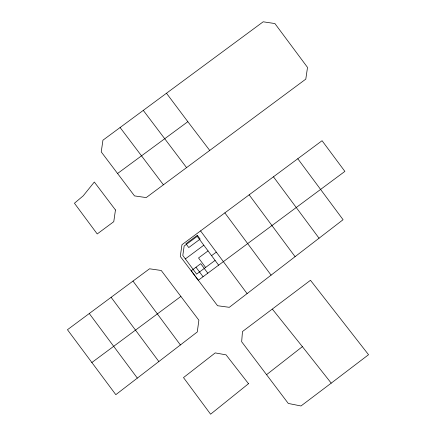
<?xml version="1.0" encoding="UTF-8"?>
<svg xmlns="http://www.w3.org/2000/svg" width="436" height="436" viewBox="0 0 436 436"><rect width="100%" height="100%" fill="white"/><g stroke="black" fill="none" stroke-linecap="round" stroke-linejoin="round"><path stroke-width="0.65" d="M266.44 374.775L302.388 346.642L331.224 383.135L368.545 354.713L310.481 280.288L242.471 331.545L241.658 341.737L288.283 403.442L300.982 405.971L331.224 383.135M137.34 378.105L197.29 331.943L198.876 320.209L161.238 270.478L149.526 268.799L67.455 329.72L115.813 394.667L137.34 378.105L89.266 313.517M297.793 158.737L343.078 219.706L229.303 307.315L217.569 305.729L180.281 256.428L181.959 244.716L322.068 140.708L344.876 171.397L198.309 280.25L191.246 270.734L200.745 263.687L207.792 273.187M163.413 184.81L146.213 197.584L134.501 195.906L101.239 151.902L102.94 140.19L263.18 21.8L274.893 23.549L307.522 67.417L305.794 79.123L163.413 184.81L120.091 127.508M185.349 258.913L203.814 245.212M208.043 250.907L198.544 257.959L205.596 267.459M211.564 255.654L216.316 252.133M215.095 260.406L196.631 274.108L182.809 255.485L184.161 246.024L197.225 236.334L218.616 265.153M180.896 296.431L91.773 362.583M209.738 150.436L187.829 121.688L117.562 173.501M272.445 309.217L302.388 346.642M186.575 167.631L143.28 110.379M166.487 93.249L187.829 121.688M319.043 238.209L273.448 176.814M295.074 256.662L249.152 194.843M271.083 275.138L224.856 212.872M132.985 281.078L180.4 344.958M111.126 297.308L158.846 361.542M200.56 230.9L247.092 293.619M195.993 267.208L203.045 276.707M115.458 209.961L113.774 221.673L97.217 233.952L74.431 203.241L83.211 195.835L94.329 182.019L115.458 209.961M248.509 383.702L210.593 414.2L183.496 377.592L215.221 352.904L226.061 354.855L248.509 383.702M197.345 235.282L185.943 243.74L188.761 247.539L200.162 239.081L197.345 235.282"/></g></svg>
